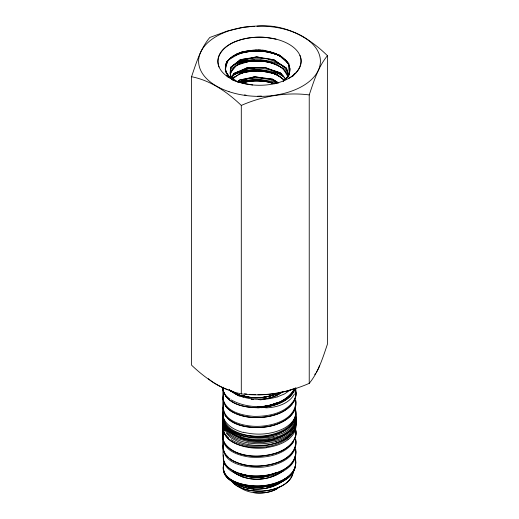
<?xml version="1.0" encoding="UTF-8"?>
<svg xmlns="http://www.w3.org/2000/svg" width="519" height="519" viewBox="0 0 519 519"><rect width="100%" height="100%" fill="white"/><g stroke="black" fill="none" stroke-linecap="round" stroke-linejoin="round"><path stroke-width="0.78" d="M293.41 428.052C277.295 445.646 246.051 445.717 227.906 431.153A36.81 21.091 -0.1 0 1 222.962 421.136L223.3 387.187M293.988 426.209A36.213 21.032 -0.1 0 1 289.764 431.081L285.314 434.241L279.916 436.842A36.888 21.324 -0.3 0 1 260.233 440.501C245.902 440.644 222.93 435.571 223.144 417.607M223.164 407.168C223.352 425.943 249.574 428.402 263.633 427.228C277.659 425.865 298.198 417.659 295.609 400.383M223.118 416.867C223.241 435.772 249.088 438.218 263.256 437.251C277.204 435.863 298.101 427.909 295.59 410.613M295.811 387.712L295.726 391.203L295.09 392.585M223.202 422.498L223.092 426.631L224.442 430.738M233.31 79.173L230.637 76.754L230.235 73.211L230.455 67.464L240.193 59.802L256.671 56.869L274.064 59.854L286.475 68.177L288.674 76.059M295.778 424.977L295.927 420.714L295.486 419.313M289.647 72.173C291.094 64.492 284.957 58.271 278.645 55.079L288.882 64.025M289.077 74.794L289.784 68.469L289.038 74.723M225.181 69.449L226.012 64.246L227.847 60.489M223.17 426.618C222.755 445.36 248.835 448.273 262.815 447.183C276.887 446.081 297.685 438.055 295.726 420.844M223.06 387.472C222.606 392.286 226.206 396.568 230.027 399.053M295.532 428.889C298.555 442.597 283.815 451.426 272.456 454.183C260.765 457.284 248.063 456.895 236.722 452.6A35.286 19.171 -2.4 0 1 228.366 447.741C224.682 444.575 222.132 439.703 223.319 434.773M223.293 446.009C221.996 464.914 248.114 467.93 261.939 467.21C276.108 465.978 297.153 458.731 295.772 441.254M223.306 436.317C221.6 450.583 239.467 455.922 250.651 457.174C265.936 458.193 284.23 455.26 293.618 441.851M293.203 471.745C292.482 480.004 284.373 485.122 277.354 487.983M223.417 455.481C221.204 474.308 247.861 478.064 261.518 477.136C275.777 476.195 296.784 468.839 295.862 451.491M222.962 421.136L223.332 417.665M223.417 444.245C222.463 447.397 222.956 451.089 225.077 453.658M230.306 75.287C232.687 60.087 253.869 59.601 265.657 61.248C274.882 62.981 285.165 67.204 288.408 76.818M223.365 404.976C221.801 421.331 242.95 426.105 255.62 426.352C271.586 426.748 297.056 419.949 295.72 399.961M223.313 434.786L223.021 438.159A38.594 20.591 -0.4 0 0 224.429 442.856M223.391 420.481L222.962 422.719L223.436 426.482L225.097 430.154M295.259 438.315L296.005 434.682L295.811 431.03M293.339 471.408C290.887 485.628 273.935 490.325 261.505 491.162C250.937 491.091 238.078 489.774 231.39 480.529M223.455 396.633L222.956 398.826L223.851 403.276M225.48 69.241L227.556 60.742M223.397 457.395C222.255 464.414 229.962 469.28 235.457 471.927C243.722 475.618 252.974 476.591 261.933 475.852C276.355 475.054 298.354 466.665 295.577 448.909M223.52 414.662C220.886 432.593 246.603 436.797 259.643 436.207C274.577 435.869 298.029 427.916 295.532 409.433M295.343 388.095C290.958 400.798 275.991 405.611 263.866 407.331C250.495 408.31 234.744 406.915 225.467 396.049M223.455 424.561C222.002 429.485 224.422 434.896 228.542 437.725M223.501 424.86C221.717 430.329 225.129 435.966 229.301 439.346M295.681 449.272C297.621 470.499 269.653 476.714 253.363 476.007C241.478 475.333 221.626 470.104 223.442 454.91M223.455 396.231C221.204 411.087 240.693 416.77 252.325 417.497C266.695 418.106 283.361 415.284 292.697 403.289M224 462.896C218.784 482.294 247.505 486.841 261.089 485.927C276.076 485.362 300.469 475.884 294.941 456.941M224.091 462.779C218.642 481.204 245.727 486.446 258.747 485.998C274.019 485.622 300.378 477.201 295.077 457.2M233.174 80.25C226.518 75.865 222.813 68.112 227.504 60.717M289.621 71.933L288.635 74.97L287.091 77.532L284.6 80.231M256.983 26.197C284.036 23.31 308.792 37.219 327.437 55.695L327.437 344.142C322.818 357.773 318.543 372.071 309.233 383.366C287.935 392.695 264.45 396.847 241.296 393.876C222.015 390.041 205.556 378.5 191.563 365.162L191.563 76.715C196.182 63.078 200.457 48.786 209.767 37.491L227.374 31.01L243.735 27.26L249.191 26.826M230.339 71.064C231.5 65.874 236.554 63.13 240.193 59.802C251.43 57.207 262.835 57.959 274.064 59.854L278.158 63.026L286.475 68.177L288.72 76.261M309.233 383.366L309.233 94.912C313.846 81.282 318.128 66.983 327.437 55.695M295.746 439.599C297.186 460.859 269.244 466.815 252.863 466.01C241.069 465.29 221.243 459.795 223.514 444.673M294.708 388.264C288.266 402.387 270.95 405.462 257.08 407.389C256.983 408.479 261.375 407.11 261.874 407.752M224.013 464.155C218.655 481.327 243.521 487.056 255.822 487.283C271.385 487.328 298.049 480.626 295.499 460.418M225.311 67.444L227.867 60.626M294.455 393.966C289.057 403.879 276.368 407.655 265.709 407.837M231.844 77.305L233.699 73.523L247.148 67.742L264.742 67.392L280.617 73.03L285.671 79.031M231.656 77.681L233.699 73.523L243.067 69.974L247.148 67.742C258.598 67.269 269.899 68.91 280.617 73.03L285.8 79.355M295.35 388.465C289.122 403.12 271.197 407.37 256.73 407.72C244.17 407.337 226.388 404.197 222.988 389.879M294.675 388.64C282.278 409.193 250.716 410.886 231.299 399.948M294.526 425.911L295.272 424.484M226.012 64.246C228.691 57.674 235.503 54.32 241.828 52.108L228.723 59.717M230.157 72.978L230.929 71.603M292.963 431.665C295.46 428.039 296.738 423.433 295.655 419.086M230.189 72.997L233.089 68.326L236.411 65.608L240.985 63.273M293.469 402.154C295.875 398.722 296.615 394.252 295.545 390.197M226.939 61.625L231.156 57.771M292.833 76.261L293.754 75.054M230.741 72.472L236.515 65.303L251.19 60.652L268.706 61.806L277.023 64.881L281.752 67.775L285.418 71.33M231.532 77.934L234.134 74.762L238.026 72.076M290.368 434.624L283.854 439.723L277.14 442.772L269.569 444.9C256.697 447.41 242.289 446.801 230.994 439.528M288.019 76.52L288.94 75.508L284.483 80.056M283.277 81.353L287.091 77.532L283.076 81.074M232.661 78.843C246.551 66.244 271.048 67.97 284.561 80.348M237.871 81.528L239.421 80.088L254.874 76.76L272.514 79.206L278.703 82.936M284.01 80.536L286.254 78.499L288.311 75.592A31.036 18.956 1.3 0 0 288.583 64.278L286.177 60.742L281.642 56.895A32.107 18.82 2.8 0 0 263.438 50.551M232.784 78.551L235.152 76.481M237.644 81.613L239.421 80.088C250.34 77.649 261.459 77.435 272.514 79.206L278.203 82.839M287.948 439.632C293.06 435.947 297.4 429.55 295.577 423.03M234.101 482.547C249.12 492.479 271.58 491.156 284.983 479.063L282.978 481.074L278.372 484.065L272.871 486.446L269.809 485.576L266.766 488.113C255.478 490.085 242.613 489.281 233.342 481.872M269.809 485.576L266.766 488.113L272.871 486.446L269.809 485.57C262.971 487.328 255.737 487.931 248.783 486.556M282.803 391.508C276.348 396.977 267.648 398.871 259.416 399.481M287.013 429.012C292.34 425.45 296.978 419.43 295.843 412.676M283.445 470.577C269.679 481.171 248.186 482.385 233.829 472.284C248.212 482.443 269.536 481.061 283.445 470.688M228.879 59.432L230.164 58.498M282.433 391.787C275.764 397.048 267.071 399.105 258.715 399.409M290.089 390.145L284.483 393.947L277.081 396.99M288.96 78.239C296.965 73.983 303.751 64.648 299.93 55.397M232.947 78.7C240.141 72.199 249.594 70.026 259.078 70.396C268.265 71.051 277.529 73.477 283.984 80.464M237.657 82.417L245.338 79.225L254.874 76.76L270.159 79.686L277.95 82.891M280.656 392.241C264.833 399.682 244.079 400.253 229.379 389.951M235.25 55.468C246.09 50.466 258.637 50.233 270.204 52.503M238.37 82.339L247.167 78.985L254.427 77.565M233.855 64.953C249.042 57.285 267.875 58.472 282.92 65.932M276.731 488.93C269.731 492.791 261.42 493.55 253.59 492.635M276.225 472.575C264.813 477.681 251.014 478.142 239.467 473.218M273.37 394.946L275.329 394.031M233.05 56.143L241.828 52.108M233.634 74.872C247.699 67.885 264.768 68.404 279.196 74.055M238.383 74.405L246.674 71.427M277.393 402.426C271.288 405.417 264.469 406.961 257.677 406.915M273.824 394.602C265.391 398.079 255.919 398.508 247.018 396.788M246.291 476.157L247.673 476.533L248.893 476.027L243.048 474.69M280.824 392.241C264.787 399.643 244.228 400.181 229.275 389.964M240.784 52.575L236.696 54.158C250.054 48.416 265.786 48.974 278.917 55.085L268.375 51.446L279.216 55.092L261.012 50.272L249.658 50.622L261.038 50.213L240.784 52.575L245.15 51.4M235.834 55.124C250.061 49.253 266.844 49.779 280.785 56.221M251.215 78.129L254.874 76.76M239.616 82.339C251.734 78.544 265.267 78.739 277.14 83.332M191.563 76.715C210.844 80.542 227.309 92.084 241.296 105.422C262.595 96.093 286.079 91.941 309.233 94.912M242.892 83.202C252.922 78.635 264.735 79.939 274.791 83.793L267.006 81.262L260.064 80.432M275.044 473.166C263.814 477.59 250.807 477.856 239.557 473.367M275.226 403.497L269.355 405.488L262.99 406.649L257.891 406.915M241.517 82.962C250.586 79.491 260.875 80.445 270.165 82.151M240.842 60.736L256.671 56.869L263.568 58.388M273.442 436.485L282.518 433.3A37.057 21.603 -0.3 0 0 292.275 426.157C294.967 422.914 296.544 418.664 295.83 414.434M272.624 395.16C263.094 398.326 252.565 398.715 242.944 395.718L243.281 397.093M269.108 475.728C261.823 477.655 253.992 477.915 246.635 476.241M240.81 73.257L250.054 71.375M241.251 63.221L243.567 62.611M277.107 436.862L265.313 439.275A36.557 21.104 -0.5 0 1 240.881 436.777M239.674 82.249C246.94 80.01 254.634 79.381 262.186 80.147M243.067 69.974L248.757 68.579L264.742 67.392L278.82 73.335L283.16 76.397M240.816 73.173L246.467 71.843M275.965 441.487C267.149 443.979 257.833 444.42 248.789 442.999M243.716 82.45C253.077 80.231 263.055 80.451 272.326 83.014M253.246 57.849L246.72 59.192L240.265 61.437L234.166 64.628C240.524 61.605 247.544 60.042 254.582 59.99M245.091 81.794L254.887 80.387M267.33 486.089L257.035 487.328L248.588 486.563M253.7 67.755L247.167 69.033L240.479 71.298L234.166 74.574C242.827 70.383 252.682 69.261 262.186 70.208M243.677 82.385C252.532 80.419 261.764 80.568 270.626 82.437M261.823 476.39L268.258 475.378C262.05 478.479 254.381 477.227 247.673 476.533M244.89 62.222C253.765 60.457 263.003 60.626 271.768 62.929M246.661 61.508C259.279 58.543 272.196 61.884 283.095 68.514L288.064 76.87M242.386 72.511L259.078 70.396L275.926 74.12M246.622 61.904C255.361 60.509 264.463 60.749 272.962 63.337M247.563 68.761L254.926 67.924M247.174 71.674L250.223 71.369M251.747 71.22L261.128 71.122L270.418 72.595M240.193 59.802L245.182 59.354L238.584 61.806L230.455 67.464L230.637 76.754L237.319 81.788M250.748 26.696L254.641 26.385M257.43 96.255L261.355 96.041M251.598 71.155L256.529 70.941L266.052 71.667M255.711 50.168L262.277 50.44L279.216 55.092M255.841 50.161L263.431 50.564M258.404 50.084L262.082 50.317M259.961 60.113L263.71 60.502M259.662 399.747L261.154 399.857M251.164 399.169L253.519 399.39M251.267 399.254L252.604 399.39M259.766 398.988L261.349 399.182M261.933 50.032L264.262 50.337M262.841 50.44L264.346 50.687M265.235 60.755L266.76 61.008M264.469 70.584L265.994 70.837M263.71 80.4L265.235 80.653M276.05 39.152L266.286 37.491A41.734 24.095 0 0 0 237.378 40.839C226.66 44.238 214.217 54.566 219.07 67.061M242.95 83.306L252.714 84.967M244.527 94.893L246 95.165M245.837 485.992L247.31 486.277M245.682 485.992L247.135 486.277M243.411 432.21C256.47 435.467 270.775 434.701 283.004 428.856C290.153 425.372 297.802 418.035 295.545 409.342M265.657 61.248L271.534 62.702M271.911 72.971L277.607 74.781M272.481 72.413L273.883 72.816M270.931 52.717L276.705 54.437L280.351 56.097M271.911 72.842L276.147 74.165M268.628 59.335L273.558 60.885L278.158 63.026M271.859 72.712L276.329 74.483L280.26 76.715M242.963 397.035L235.71 394.155L230.611 390.976L229.567 389.814M240.907 436.751L235.71 434.643L231.234 432.029L227.607 428.999M238.059 395.504L240.2 396.393M267.006 81.262L272.975 83.786M275.654 53.736L280.792 56.318M273.818 53.042L282.375 57.401M240.329 395.446L232.934 391.968L231.065 390.483M234.873 413.059L231.357 411.34L226.68 407.538L225.467 405.709M236.281 413.74C249.976 419.313 265.838 418.58 279.501 413.228C288.142 409.601 297.932 401.375 295.538 390.969M279.877 74.418L283.296 76.241M238.526 395.744L233.213 392.156M237.43 394.446L232.934 391.968L234.659 393.266L232.356 391.222M237.391 395.069L233.096 391.864M234.646 80.899C227.296 77.435 222.002 67.678 228.023 60.645A32.801 18.554 2.8 0 1 236.774 54.086A33.437 18.444 2 0 1 255.841 50.148M272.514 79.206L275.861 81.723M234.582 80.328L235.795 81.256M226.634 73.49L229.619 77.156L233.349 80.049M228.23 457.271L226.005 454.942M230.079 458.738L231.948 460.204C246.129 467.917 263.84 467.729 278.709 462.072C287.701 458.504 298.315 450.09 295.564 439.184M282.219 65.725L285.197 68.547L288.097 73.413M233.297 79.011L230.877 75.696L230.235 73.211M227.108 429.479L225.337 427.137M228.126 430.511L229.658 432.048L234.374 435.156A36.538 21.065 -0.4 0 0 260.434 440.819L267.467 440.248L274.181 438.944L280.331 436.92A36.544 21.273 -0.2 0 0 291.302 429.933M226.563 75.495L228.185 77.156M232.428 470.752L233.342 471.771M288.973 63.973L285.398 59.912L288.888 64.375L287.571 62.507M224.941 415.278L225.999 416.485M227.05 417.685C238.682 428.493 256.516 429.005 271.314 425.898C282.939 423.264 298.23 414.603 295.635 400.577M226.336 433.352L230.981 437.841L238.396 441.792A37.011 21.247 -0.7 0 0 252.714 445.185C263.042 446.068 273.734 444.783 283.14 440.255A37.083 21.649 -0.4 0 0 290.452 435.305A36.259 21.201 -0.2 0 0 295.895 425.898L295.629 421.169M229.619 77.156L225.551 71.427L227.017 74.009M224.39 442.863C235.886 458.511 259.468 458.147 276.38 453.003C286.332 449.759 298.256 441.059 295.571 429.161M224.578 425.827L223.825 424.51A36.596 20.948 0 0 1 223.365 416.9M260.512 477.227L261.174 478.401M224.5 394.005L223.215 391.281L222.988 387.725M224.091 413.306L223.235 411.333L223.099 407.214M295.551 460.781C297.491 479.063 274.687 486.517 259.935 487.205C246.557 487.425 223.391 484.298 223.086 466.938M287.805 75.391L288.11 76.851M295.564 388.919L296.038 392.779L295.765 395.329A38.601 23.887 -0.7 0 1 293.897 400.415C285.431 413.396 268.193 416.601 253.759 416.374C242.25 415.434 226.102 412.086 223.066 398.994A38.581 20.591 0.4 0 1 223.209 395.647M223.326 414.525A36.577 20.883 0.1 0 0 222.956 417.737L223.468 420.928A36.505 20.89 -0.3 0 0 233.388 432.068C240.829 436.122 249.302 437.919 257.722 438.166A37.083 21.48 -0.6 0 0 273.448 436.498M242.457 475.462L242.704 477.045M295.571 416.394L296.038 419.599L295.324 423.608A36.544 21.273 -0.2 0 1 294.805 424.925M295.532 416.056L296.025 419.482A36.213 21.032 -0.1 0 1 295.661 422.226M295.817 415.771L295.986 419.32L295.149 422.849A36.577 21.318 -0.2 0 1 277.14 436.901M222.956 417.737L223.008 438.581M222.962 418.327L223.06 446.009M223.04 387.583L223.105 421.486M222.962 420.377L223.027 456.246M241.296 105.422L241.296 393.876M319.509 365.642A60.892 35.156 0 0 1 316.506 372.006M315.656 373.232A60.892 35.156 0 0 1 314.702 374.478M294.442 388.413A60.892 35.156 0 0 1 257.937 394.764M255.549 394.7A60.892 35.156 0 0 1 249.801 394.323M246.836 394.005A60.892 35.156 0 0 1 244.52 393.694M228.315 389.808A60.892 35.156 0 0 1 208.333 378.662M294.409 73.64A35.902 20.52 0.2 0 1 293.741 75.054M266.468 447.754A36.557 21 -1.3 0 1 229.145 439.411M288.032 439.664A36.564 21.389 -1 0 1 266.396 447.553M287.033 429.025A36.752 21.428 -0.6 0 1 271.761 435.188A36.758 21.285 -0.7 0 1 252.876 436.22C240.686 434.87 222.949 429.239 223.06 414.363A36.317 20.689 0.1 0 1 223.365 412.8M277.01 396.918A36.557 21.11 0.6 0 1 243.009 396.983M295.253 423.575A36.213 21.032 -0.1 0 1 294.695 424.905M243.177 432.47A36.551 20.87 -0.9 0 1 223.345 410.983M227.582 429.005A36.551 20.916 -0.2 0 1 223.267 416.089M294.137 426.222A36.544 21.273 -0.2 0 1 292.385 428.726M295.642 417.029A36.843 21.428 0 0 1 295.512 423.751M295.596 417.905A36.771 21.402 0.1 0 1 295.966 422.557C295.279 427.624 291.801 431.73 287.798 434.663A36.765 21.344 -0.3 0 1 274.596 440.625L263.937 442.389A36.343 20.974 -0.4 0 1 247.647 441.5L238 438.652A36.752 21.084 -0.3 0 1 227.38 431.756L225.181 428.954L223.721 426.015A36.362 20.799 0 0 1 223.423 418.457M295.798 424.977A36.577 21.318 -0.2 0 1 295.434 426.371M294.909 427.753A36.577 21.318 -0.2 0 1 294.228 429.116M292.937 431.081A36.577 21.318 -0.2 0 1 276.004 441.526M248.757 443.057A36.57 21 -0.5 0 1 225.064 430.16M280.052 486.537A24.367 14.065 0 0 1 238.948 486.537M230.987 480.263A30.906 16.9 -1.6 0 0 240.492 487.691L245.863 489.553A32.476 18.989 -3 0 0 264.937 490.89A31.782 18.009 -3 0 0 277.334 487.97M250.988 486.984L247.66 488.236L250.988 486.991L253.882 489.021L250.988 486.984M246.337 396.594L243.606 395.796L246.337 396.594M289.343 72.809L288.927 65.141L289.355 72.796M229.048 91.681A60.911 35.169 0 0 0 320.411 61.229A60.911 35.169 0 0 0 229.048 30.777A60.911 35.169 0 0 0 229.048 91.681M238.669 82.06A41.663 24.056 0 0 0 301.163 61.229A41.663 24.056 0 0 0 238.669 40.398A41.663 24.056 0 0 0 238.669 82.06"/></g></svg>
